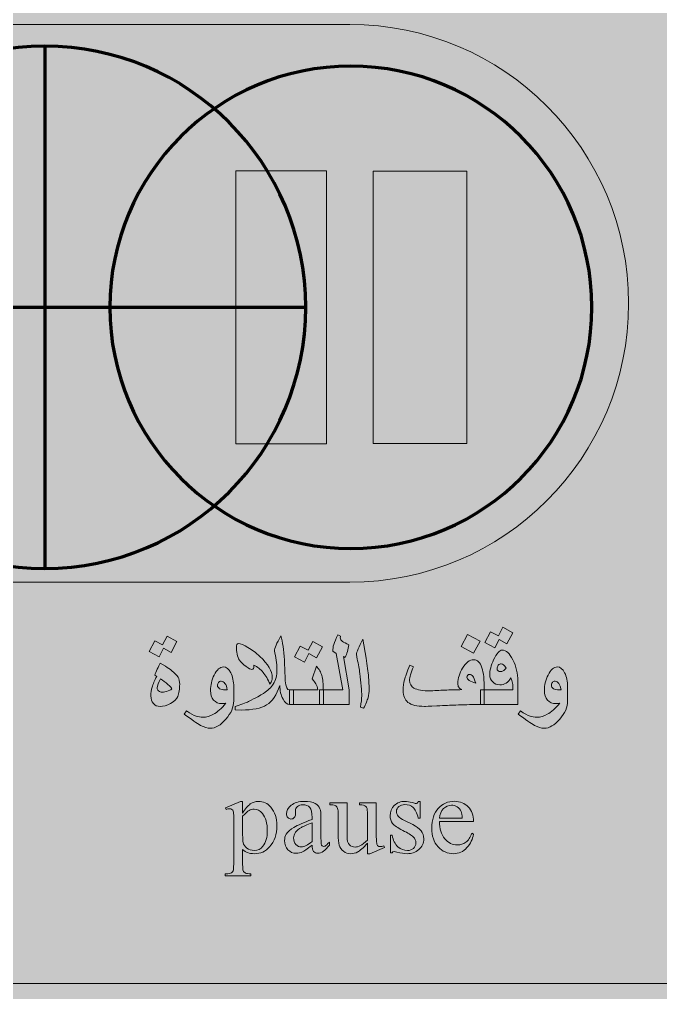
# Model space of a CAD drawing. Header units: inches. Extents: x -1481 to -429, y -1676 to -696.
# Drawn here: x -834.1 to -809.49, y -1062.44 to -1025.12 of the extents above; entities that cross this region are included whole.
import ezdxf

# ---------------------------------------------------------------- set-up
doc = ezdxf.new("R2010")
doc.units = ezdxf.units.IN
doc.header["$MEASUREMENT"] = 0
doc.layers.add('Layer 1', color=7, linetype='Continuous')

# ---------------------------------------------------------------- blocks, each defined once
blk = doc.blocks.new('block 75')
at = {"layer": 'Layer 1', "true_color": 0x009344}
h = blk.add_hatch(color=114, dxfattribs=at)
h.dxf.hatch_style = 2
h.paths.add_polyline_path([(-693.785, -1296.171), (-933.785, -1296.171), (-933.785, -1006.171), (-693.785, -1006.171)])
at = {"layer": 'Layer 1', "true_color": 0x008345}
h = blk.add_hatch(color=116, dxfattribs=at)
h.dxf.hatch_style = 2
h.paths.add_polyline_path([(-693.785, -1062.09), (-933.785, -1062.09), (-933.785, -1006.171), (-693.785, -1006.171)])
at = {"layer": 'Layer 1', "lineweight": 0}
blk.add_lwpolyline([(-693.785, -1062.09), (-933.785, -1062.09), (-933.785, -1006.171), (-693.785, -1006.171), (-693.785, -1062.09)], dxfattribs=at)
blk = doc.blocks.new('block 76')
at = {"layer": 'Layer 1', "color": 109, "lineweight": 120, "true_color": 0x166634}
for points in [[(-833.127, -1026.143), (-833.127, -1046.179)], [(-843.144, -1036.161), (-823.109, -1036.161)]]:
    blk.add_lwpolyline(points, dxfattribs=at)
blk.add_open_spline([(-823.109, -1036.161), (-823.109, -1041.694), (-827.594, -1046.179), (-833.127, -1046.179), (-838.659, -1046.179), (-843.144, -1041.694), (-843.144, -1036.161), (-843.144, -1030.628), (-838.659, -1026.143), (-833.127, -1026.143), (-827.594, -1026.143), (-823.109, -1030.628), (-823.109, -1036.161)], degree=3, knots=[0, 0, 0, 0, 1, 1, 1, 2, 2, 2, 3, 3, 3, 4, 4, 4, 4], dxfattribs=at)
blk = doc.blocks.new('block 220')
at = {"layer": 'Layer 1', "lineweight": 0}
for points in [[(-816.417, -1048.961), (-816.665, -1049.424), (-817.148, -1049.172), (-816.9, -1048.705), (-816.417, -1048.961)], [(-815.162, -1048.643), (-815.389, -1049.065), (-815.683, -1048.899), (-815.848, -1049.226), (-816.233, -1049.015), (-816.018, -1048.614), (-815.712, -1048.767), (-815.538, -1048.432), (-815.162, -1048.643)], [(-828.05, -1048.984), (-828.277, -1049.406), (-828.571, -1049.24), (-828.736, -1049.567), (-829.121, -1049.356), (-828.906, -1048.955), (-828.6, -1049.108), (-828.426, -1048.773), (-828.05, -1048.984)], [(-822.465, -1049.189), (-822.692, -1049.61), (-822.986, -1049.445), (-823.151, -1049.772), (-823.536, -1049.561), (-823.321, -1049.16), (-823.015, -1049.313), (-822.841, -1048.978), (-822.465, -1049.189)]]:
    blk.add_lwpolyline(points, dxfattribs=at)
for points, knots in [([(-823.581, -1051.398), (-823.581, -1051.398), (-823.732, -1051.398), (-823.732, -1051.398), (-823.819, -1051.398), (-823.901, -1051.327), (-823.978, -1051.185), (-824.061, -1051.034), (-824.102, -1050.86), (-824.102, -1050.665), (-824.223, -1051.027), (-824.393, -1051.276), (-824.61, -1051.411), (-824.821, -1051.542), (-825.144, -1051.607), (-825.578, -1051.607), (-825.578, -1051.607), (-825.818, -1051.603), (-825.818, -1051.603), (-825.818, -1051.603), (-825.818, -1051.471), (-825.818, -1051.471), (-825.718, -1051.436), (-825.62, -1051.402), (-825.523, -1051.368), (-825.426, -1051.335), (-825.353, -1051.305), (-825.305, -1051.281), (-825.024, -1051.139), (-824.834, -1051.035), (-824.734, -1050.97), (-824.558, -1050.856), (-824.431, -1050.736), (-824.352, -1050.611), (-824.26, -1050.463), (-824.214, -1050.283), (-824.214, -1050.069), (-824.214, -1049.941), (-824.224, -1049.816), (-824.244, -1049.695), (-824.264, -1049.574), (-824.284, -1049.453), (-824.305, -1049.333), (-824.305, -1049.24), (-824.225, -1049.049), (-824.065, -1048.763), (-823.993, -1048.999), (-823.948, -1049.306), (-823.928, -1049.687), (-823.917, -1049.956), (-823.906, -1050.224), (-823.893, -1050.493), (-823.871, -1050.722), (-823.817, -1050.836), (-823.732, -1050.836), (-823.732, -1050.836), (-823.581, -1050.836), (-823.581, -1050.836), (-823.581, -1050.836), (-823.581, -1051.398), (-823.581, -1051.398)], [0, 0, 0, 0, 1, 1, 1, 2, 2, 2, 3, 3, 3, 4, 4, 4, 5, 5, 5, 6, 6, 6, 7, 7, 7, 8, 8, 8, 9, 9, 9, 10, 10, 10, 11, 11, 11, 12, 12, 12, 13, 13, 13, 14, 14, 14, 15, 15, 15, 16, 16, 16, 17, 17, 17, 18, 18, 18, 19, 19, 19, 20, 20, 20, 20]), ([(-821.44, -1051.398), (-821.44, -1051.398), (-822.576, -1051.398), (-822.576, -1051.398), (-822.576, -1051.398), (-822.576, -1050.836), (-822.576, -1050.836), (-822.576, -1050.836), (-821.688, -1050.836), (-821.688, -1050.836), (-821.688, -1050.836), (-821.938, -1049.433), (-821.938, -1049.433), (-821.938, -1049.433), (-822.07, -1049.346), (-822.07, -1049.346), (-822.07, -1049.264), (-822.058, -1049.182), (-822.033, -1049.1), (-822.001, -1048.995), (-821.947, -1048.87), (-821.872, -1048.726), (-821.872, -1048.726), (-821.777, -1048.775), (-821.777, -1048.775), (-821.777, -1048.784), (-821.779, -1048.806), (-821.785, -1048.841), (-821.785, -1048.887), (-821.756, -1048.931), (-821.698, -1048.974), (-821.647, -1049.012), (-821.566, -1049.055), (-821.454, -1049.102), (-821.466, -1049.19), (-821.485, -1049.276), (-821.509, -1049.36), (-821.533, -1049.444), (-821.56, -1049.519), (-821.591, -1049.586), (-821.591, -1049.586), (-821.665, -1049.557), (-821.665, -1049.557), (-821.665, -1049.557), (-821.44, -1050.836), (-821.44, -1050.836), (-821.44, -1050.836), (-821.44, -1051.398), (-821.44, -1051.398)], [0, 0, 0, 0, 1, 1, 1, 2, 2, 2, 3, 3, 3, 4, 4, 4, 5, 5, 5, 6, 6, 6, 7, 7, 7, 8, 8, 8, 9, 9, 9, 10, 10, 10, 11, 11, 11, 12, 12, 12, 13, 13, 13, 14, 14, 14, 15, 15, 15, 16, 16, 16, 16]), ([(-824.391, -1050.363), (-824.391, -1050.404), (-824.398, -1050.442), (-824.41, -1050.477), (-824.422, -1050.513), (-824.445, -1050.558), (-824.478, -1050.615), (-824.559, -1050.432), (-824.649, -1050.281), (-824.747, -1050.164), (-824.845, -1050.047), (-824.96, -1049.953), (-825.094, -1049.883), (-825.094, -1049.942), (-825.101, -1049.986), (-825.115, -1050.012), (-825.129, -1050.039), (-825.148, -1050.053), (-825.173, -1050.053), (-825.214, -1050.053), (-825.29, -1050.013), (-825.4, -1049.935), (-825.519, -1049.851), (-825.604, -1049.77), (-825.656, -1049.693), (-825.694, -1049.639), (-825.722, -1049.561), (-825.74, -1049.459), (-825.759, -1049.357), (-825.768, -1049.274), (-825.768, -1049.209), (-825.768, -1049.11), (-825.742, -1049.061), (-825.689, -1049.061), (-825.608, -1049.061), (-825.487, -1049.108), (-825.326, -1049.204), (-825.164, -1049.3), (-825.013, -1049.415), (-824.871, -1049.548), (-824.551, -1049.843), (-824.391, -1050.115), (-824.391, -1050.363)], [0, 0, 0, 0, 1, 1, 1, 2, 2, 2, 3, 3, 3, 4, 4, 4, 5, 5, 5, 6, 6, 6, 7, 7, 7, 8, 8, 8, 9, 9, 9, 10, 10, 10, 11, 11, 11, 12, 12, 12, 13, 13, 13, 14, 14, 14, 14]), ([(-820.675, -1050.797), (-820.675, -1050.919), (-820.689, -1051.031), (-820.718, -1051.133), (-820.747, -1051.234), (-820.803, -1051.37), (-820.886, -1051.541), (-820.886, -1051.541), (-821.01, -1051.491), (-821.01, -1051.491), (-820.977, -1051.315), (-820.96, -1051.172), (-820.96, -1051.061), (-820.96, -1050.977), (-820.967, -1050.854), (-820.981, -1050.691), (-820.995, -1050.529), (-821.012, -1050.368), (-821.032, -1050.209), (-821.053, -1050.05), (-821.087, -1049.86), (-821.134, -1049.639), (-821.15, -1049.562), (-821.158, -1049.509), (-821.158, -1049.48), (-821.158, -1049.437), (-821.137, -1049.365), (-821.094, -1049.262), (-821.052, -1049.159), (-820.992, -1049.035), (-820.915, -1048.889), (-820.915, -1048.889), (-820.791, -1049.621), (-820.791, -1049.621), (-820.745, -1049.899), (-820.713, -1050.14), (-820.695, -1050.344), (-820.682, -1050.501), (-820.675, -1050.652), (-820.675, -1050.797)], [0, 0, 0, 0, 1, 1, 1, 2, 2, 2, 3, 3, 3, 4, 4, 4, 5, 5, 5, 6, 6, 6, 7, 7, 7, 8, 8, 8, 9, 9, 9, 10, 10, 10, 11, 11, 11, 12, 12, 12, 13, 13, 13, 13]), ([(-814.966, -1051.398), (-814.966, -1051.398), (-816.4, -1051.398), (-816.4, -1051.398), (-816.4, -1051.398), (-816.4, -1050.836), (-816.4, -1050.836), (-816.4, -1050.836), (-815.16, -1050.836), (-815.16, -1050.836), (-815.16, -1050.716), (-815.163, -1050.631), (-815.17, -1050.58), (-815.181, -1050.501), (-815.204, -1050.433), (-815.238, -1050.375), (-815.283, -1050.461), (-815.342, -1050.526), (-815.416, -1050.572), (-815.491, -1050.617), (-815.57, -1050.64), (-815.654, -1050.64), (-815.764, -1050.64), (-815.857, -1050.603), (-815.933, -1050.53), (-816.009, -1050.457), (-816.047, -1050.366), (-816.047, -1050.255), (-816.047, -1050.093), (-815.997, -1049.9), (-815.898, -1049.676), (-815.775, -1049.431), (-815.665, -1049.309), (-815.567, -1049.309), (-815.422, -1049.309), (-815.286, -1049.435), (-815.158, -1049.687), (-815.03, -1049.939), (-814.966, -1050.206), (-814.966, -1050.487), (-814.966, -1050.487), (-814.966, -1051.398), (-814.966, -1051.398)], [0, 0, 0, 0, 1, 1, 1, 2, 2, 2, 3, 3, 3, 4, 4, 4, 5, 5, 5, 6, 6, 6, 7, 7, 7, 8, 8, 8, 9, 9, 9, 10, 10, 10, 11, 11, 11, 12, 12, 12, 13, 13, 13, 14, 14, 14, 14]), ([(-827.947, -1050.623), (-827.947, -1050.706), (-827.953, -1050.79), (-827.966, -1050.874), (-827.979, -1050.959), (-827.996, -1051.028), (-828.017, -1051.082), (-828.056, -1051.187), (-828.151, -1051.279), (-828.302, -1051.359), (-828.443, -1051.433), (-828.575, -1051.471), (-828.699, -1051.471), (-828.807, -1051.471), (-828.892, -1051.433), (-828.955, -1051.359), (-829.019, -1051.285), (-829.051, -1051.185), (-829.051, -1051.061), (-829.051, -1050.948), (-829.034, -1050.837), (-829.002, -1050.729), (-828.97, -1050.62), (-828.911, -1050.483), (-828.827, -1050.317), (-828.827, -1050.317), (-828.902, -1050.268), (-828.902, -1050.268), (-828.878, -1050.204), (-828.847, -1050.127), (-828.807, -1050.037), (-828.767, -1049.947), (-828.731, -1049.871), (-828.699, -1049.809), (-828.699, -1049.809), (-828.497, -1049.929), (-828.497, -1049.929), (-828.408, -1049.982), (-828.324, -1050.04), (-828.244, -1050.102), (-828.131, -1050.188), (-828.054, -1050.268), (-828.011, -1050.343), (-827.968, -1050.418), (-827.947, -1050.512), (-827.947, -1050.623)], [0, 0, 0, 0, 1, 1, 1, 2, 2, 2, 3, 3, 3, 4, 4, 4, 5, 5, 5, 6, 6, 6, 7, 7, 7, 8, 8, 8, 9, 9, 9, 10, 10, 10, 11, 11, 11, 12, 12, 12, 13, 13, 13, 14, 14, 14, 15, 15, 15, 15]), ([(-816.255, -1051.398), (-816.255, -1051.398), (-816.532, -1051.398), (-816.532, -1051.398), (-816.774, -1051.398), (-817.047, -1051.404), (-817.353, -1051.415), (-817.538, -1051.422), (-817.777, -1051.432), (-818.072, -1051.446), (-818.367, -1051.46), (-818.526, -1051.467), (-818.548, -1051.467), (-818.841, -1051.467), (-819.054, -1051.415), (-819.184, -1051.312), (-819.306, -1051.215), (-819.366, -1051.066), (-819.366, -1050.863), (-819.366, -1050.706), (-819.351, -1050.569), (-819.321, -1050.452), (-819.291, -1050.335), (-819.22, -1050.145), (-819.11, -1049.883), (-819.11, -1049.883), (-818.974, -1049.945), (-818.974, -1049.945), (-819.073, -1050.181), (-819.122, -1050.353), (-819.122, -1050.462), (-819.122, -1050.604), (-819.067, -1050.706), (-818.955, -1050.768), (-818.831, -1050.837), (-818.617, -1050.871), (-818.312, -1050.871), (-818.101, -1050.859), (-817.896, -1050.848), (-817.696, -1050.839), (-817.496, -1050.83), (-817.305, -1050.826), (-817.122, -1050.826), (-817.178, -1050.798), (-817.217, -1050.768), (-817.238, -1050.734), (-817.26, -1050.7), (-817.27, -1050.651), (-817.27, -1050.586), (-817.27, -1050.389), (-817.21, -1050.193), (-817.091, -1049.997), (-816.961, -1049.786), (-816.818, -1049.681), (-816.663, -1049.681), (-816.517, -1049.681), (-816.41, -1049.783), (-816.344, -1049.987), (-816.285, -1050.171), (-816.255, -1050.454), (-816.255, -1050.836), (-816.255, -1050.836), (-816.255, -1051.398), (-816.255, -1051.398)], [0, 0, 0, 0, 1, 1, 1, 2, 2, 2, 3, 3, 3, 4, 4, 4, 5, 5, 5, 6, 6, 6, 7, 7, 7, 8, 8, 8, 9, 9, 9, 10, 10, 10, 11, 11, 11, 12, 12, 12, 13, 13, 13, 14, 14, 14, 15, 15, 15, 16, 16, 16, 17, 17, 17, 18, 18, 18, 19, 19, 19, 20, 20, 20, 21, 21, 21, 21]), ([(-815.414, -1050.007), (-815.451, -1049.942), (-815.484, -1049.897), (-815.512, -1049.872), (-815.541, -1049.846), (-815.571, -1049.834), (-815.604, -1049.834), (-815.646, -1049.834), (-815.683, -1049.852), (-815.716, -1049.889), (-815.749, -1049.927), (-815.766, -1049.97), (-815.766, -1050.02), (-815.766, -1050.051), (-815.753, -1050.078), (-815.727, -1050.099), (-815.702, -1050.121), (-815.669, -1050.131), (-815.629, -1050.131), (-815.597, -1050.131), (-815.565, -1050.122), (-815.533, -1050.103), (-815.501, -1050.085), (-815.461, -1050.053), (-815.414, -1050.007)], [0, 0, 0, 0, 1, 1, 1, 2, 2, 2, 3, 3, 3, 4, 4, 4, 5, 5, 5, 6, 6, 6, 7, 7, 7, 8, 8, 8, 8]), ([(-825.871, -1051.256), (-825.871, -1051.493), (-825.972, -1051.727), (-826.173, -1051.959), (-826.374, -1052.19), (-826.573, -1052.306), (-826.768, -1052.306), (-826.883, -1052.306), (-827.008, -1052.269), (-827.144, -1052.196), (-827.279, -1052.123), (-827.488, -1051.979), (-827.769, -1051.764), (-827.769, -1051.764), (-827.682, -1051.644), (-827.682, -1051.644), (-827.533, -1051.744), (-827.411, -1051.81), (-827.316, -1051.843), (-827.238, -1051.87), (-827.149, -1051.884), (-827.05, -1051.884), (-826.916, -1051.884), (-826.784, -1051.847), (-826.653, -1051.772), (-826.498, -1051.684), (-826.339, -1051.542), (-826.173, -1051.347), (-826.231, -1051.355), (-826.279, -1051.359), (-826.318, -1051.359), (-826.454, -1051.359), (-826.563, -1051.315), (-826.643, -1051.226), (-826.724, -1051.137), (-826.764, -1051.016), (-826.764, -1050.863), (-826.764, -1050.656), (-826.717, -1050.457), (-826.622, -1050.266), (-826.518, -1050.058), (-826.401, -1049.953), (-826.268, -1049.953), (-826.158, -1049.953), (-826.064, -1050.029), (-825.987, -1050.179), (-825.91, -1050.329), (-825.871, -1050.51), (-825.871, -1050.722), (-825.871, -1050.722), (-825.871, -1051.256), (-825.871, -1051.256)], [0, 0, 0, 0, 1, 1, 1, 2, 2, 2, 3, 3, 3, 4, 4, 4, 5, 5, 5, 6, 6, 6, 7, 7, 7, 8, 8, 8, 9, 9, 9, 10, 10, 10, 11, 11, 11, 12, 12, 12, 13, 13, 13, 14, 14, 14, 15, 15, 15, 16, 16, 16, 17, 17, 17, 17]), ([(-822.432, -1051.398), (-822.432, -1051.398), (-823.726, -1051.398), (-823.726, -1051.398), (-823.726, -1051.398), (-823.726, -1050.836), (-823.726, -1050.836), (-823.726, -1050.836), (-822.639, -1050.836), (-822.639, -1050.836), (-822.654, -1050.742), (-822.681, -1050.663), (-822.721, -1050.598), (-822.742, -1050.563), (-822.79, -1050.501), (-822.866, -1050.412), (-822.866, -1050.412), (-822.701, -1049.92), (-822.701, -1049.92), (-822.597, -1050.038), (-822.527, -1050.16), (-822.489, -1050.288), (-822.451, -1050.417), (-822.432, -1050.607), (-822.432, -1050.859), (-822.432, -1050.859), (-822.432, -1051.398), (-822.432, -1051.398)], [0, 0, 0, 0, 1, 1, 1, 2, 2, 2, 3, 3, 3, 4, 4, 4, 5, 5, 5, 6, 6, 6, 7, 7, 7, 8, 8, 8, 9, 9, 9, 9]), ([(-816.578, -1050.574), (-816.626, -1050.439), (-816.666, -1050.35), (-816.698, -1050.307), (-816.729, -1050.264), (-816.771, -1050.243), (-816.822, -1050.243), (-816.848, -1050.243), (-816.871, -1050.253), (-816.891, -1050.273), (-816.911, -1050.293), (-816.921, -1050.319), (-816.921, -1050.35), (-816.921, -1050.393), (-816.891, -1050.433), (-816.832, -1050.47), (-816.773, -1050.507), (-816.688, -1050.542), (-816.578, -1050.574)], [0, 0, 0, 0, 1, 1, 1, 2, 2, 2, 3, 3, 3, 4, 4, 4, 5, 5, 5, 6, 6, 6, 6]), ([(-813.056, -1051.256), (-813.056, -1051.493), (-813.156, -1051.727), (-813.357, -1051.959), (-813.559, -1052.19), (-813.757, -1052.306), (-813.953, -1052.306), (-814.067, -1052.306), (-814.192, -1052.269), (-814.328, -1052.196), (-814.464, -1052.123), (-814.672, -1051.979), (-814.953, -1051.764), (-814.953, -1051.764), (-814.866, -1051.644), (-814.866, -1051.644), (-814.718, -1051.744), (-814.596, -1051.81), (-814.5, -1051.843), (-814.422, -1051.87), (-814.333, -1051.884), (-814.234, -1051.884), (-814.1, -1051.884), (-813.968, -1051.847), (-813.837, -1051.772), (-813.683, -1051.684), (-813.523, -1051.542), (-813.357, -1051.347), (-813.415, -1051.355), (-813.464, -1051.359), (-813.502, -1051.359), (-813.639, -1051.359), (-813.747, -1051.315), (-813.828, -1051.226), (-813.908, -1051.137), (-813.949, -1051.016), (-813.949, -1050.863), (-813.949, -1050.656), (-813.901, -1050.457), (-813.806, -1050.266), (-813.703, -1050.058), (-813.585, -1049.953), (-813.453, -1049.953), (-813.342, -1049.953), (-813.249, -1050.029), (-813.171, -1050.179), (-813.094, -1050.329), (-813.056, -1050.51), (-813.056, -1050.722), (-813.056, -1050.722), (-813.056, -1051.256), (-813.056, -1051.256)], [0, 0, 0, 0, 1, 1, 1, 2, 2, 2, 3, 3, 3, 4, 4, 4, 5, 5, 5, 6, 6, 6, 7, 7, 7, 8, 8, 8, 9, 9, 9, 10, 10, 10, 11, 11, 11, 12, 12, 12, 13, 13, 13, 14, 14, 14, 15, 15, 15, 16, 16, 16, 17, 17, 17, 17]), ([(-828.253, -1050.789), (-828.253, -1050.762), (-828.301, -1050.708), (-828.396, -1050.625), (-828.492, -1050.543), (-828.586, -1050.472), (-828.678, -1050.412), (-828.767, -1050.552), (-828.811, -1050.667), (-828.811, -1050.76), (-828.811, -1050.804), (-828.792, -1050.842), (-828.756, -1050.873), (-828.719, -1050.905), (-828.676, -1050.921), (-828.625, -1050.921), (-828.556, -1050.921), (-828.477, -1050.905), (-828.387, -1050.872), (-828.297, -1050.84), (-828.253, -1050.812), (-828.253, -1050.789)], [0, 0, 0, 0, 1, 1, 1, 2, 2, 2, 3, 3, 3, 4, 4, 4, 5, 5, 5, 6, 6, 6, 7, 7, 7, 7]), ([(-826.119, -1050.836), (-826.158, -1050.614), (-826.237, -1050.503), (-826.355, -1050.503), (-826.398, -1050.503), (-826.432, -1050.52), (-826.457, -1050.554), (-826.483, -1050.588), (-826.496, -1050.625), (-826.496, -1050.665), (-826.496, -1050.714), (-826.468, -1050.755), (-826.414, -1050.788), (-826.36, -1050.82), (-826.288, -1050.836), (-826.198, -1050.836), (-826.198, -1050.836), (-826.119, -1050.836), (-826.119, -1050.836)], [0, 0, 0, 0, 1, 1, 1, 2, 2, 2, 3, 3, 3, 4, 4, 4, 5, 5, 5, 6, 6, 6, 6]), ([(-813.304, -1050.836), (-813.342, -1050.614), (-813.421, -1050.503), (-813.539, -1050.503), (-813.582, -1050.503), (-813.616, -1050.52), (-813.642, -1050.554), (-813.667, -1050.588), (-813.68, -1050.625), (-813.68, -1050.665), (-813.68, -1050.714), (-813.653, -1050.755), (-813.598, -1050.788), (-813.544, -1050.82), (-813.472, -1050.836), (-813.382, -1050.836), (-813.382, -1050.836), (-813.304, -1050.836), (-813.304, -1050.836)], [0, 0, 0, 0, 1, 1, 1, 2, 2, 2, 3, 3, 3, 4, 4, 4, 5, 5, 5, 6, 6, 6, 6])]:
    blk.add_open_spline(points, degree=3, knots=knots, dxfattribs=at)
blk = doc.blocks.new('block 224')
at = {"layer": 'Layer 1', "lineweight": 0}
for points, knots in [([(-817.977, -1055.88), (-817.978, -1056.161), (-817.91, -1056.382), (-817.772, -1056.542), (-817.635, -1056.701), (-817.473, -1056.781), (-817.287, -1056.781), (-817.163, -1056.781), (-817.055, -1056.747), (-816.963, -1056.679), (-816.872, -1056.611), (-816.795, -1056.494), (-816.733, -1056.329), (-816.733, -1056.329), (-816.669, -1056.37), (-816.669, -1056.37), (-816.698, -1056.559), (-816.782, -1056.731), (-816.921, -1056.886), (-817.06, -1057.041), (-817.234, -1057.118), (-817.444, -1057.118), (-817.671, -1057.118), (-817.866, -1057.03), (-818.028, -1056.853), (-818.19, -1056.676), (-818.271, -1056.437), (-818.271, -1056.138), (-818.271, -1055.815), (-818.188, -1055.562), (-818.022, -1055.381), (-817.856, -1055.2), (-817.647, -1055.109), (-817.396, -1055.109), (-817.184, -1055.109), (-817.01, -1055.179), (-816.873, -1055.319), (-816.737, -1055.459), (-816.669, -1055.646), (-816.669, -1055.88), (-816.669, -1055.88), (-817.977, -1055.88), (-817.977, -1055.88)], [0, 0, 0, 0, 1, 1, 1, 2, 2, 2, 3, 3, 3, 4, 4, 4, 5, 5, 5, 6, 6, 6, 7, 7, 7, 8, 8, 8, 9, 9, 9, 10, 10, 10, 11, 11, 11, 12, 12, 12, 13, 13, 13, 14, 14, 14, 14]), ([(-826.192, -1055.355), (-826.192, -1055.355), (-825.609, -1055.119), (-825.609, -1055.119), (-825.609, -1055.119), (-825.53, -1055.119), (-825.53, -1055.119), (-825.53, -1055.119), (-825.53, -1055.562), (-825.53, -1055.562), (-825.432, -1055.395), (-825.334, -1055.278), (-825.236, -1055.211), (-825.137, -1055.145), (-825.033, -1055.111), (-824.924, -1055.111), (-824.734, -1055.111), (-824.576, -1055.186), (-824.449, -1055.334), (-824.293, -1055.516), (-824.215, -1055.753), (-824.215, -1056.045), (-824.215, -1056.372), (-824.309, -1056.642), (-824.497, -1056.856), (-824.651, -1057.031), (-824.845, -1057.118), (-825.08, -1057.118), (-825.182, -1057.118), (-825.27, -1057.104), (-825.344, -1057.075), (-825.399, -1057.054), (-825.461, -1057.013), (-825.53, -1056.951), (-825.53, -1056.951), (-825.53, -1057.528), (-825.53, -1057.528), (-825.53, -1057.657), (-825.522, -1057.739), (-825.506, -1057.775), (-825.491, -1057.81), (-825.463, -1057.838), (-825.424, -1057.858), (-825.384, -1057.879), (-825.313, -1057.889), (-825.21, -1057.889), (-825.21, -1057.889), (-825.21, -1057.966), (-825.21, -1057.966), (-825.21, -1057.966), (-826.202, -1057.966), (-826.202, -1057.966), (-826.202, -1057.966), (-826.202, -1057.889), (-826.202, -1057.889), (-826.202, -1057.889), (-826.15, -1057.889), (-826.15, -1057.889), (-826.074, -1057.891), (-826.01, -1057.876), (-825.956, -1057.846), (-825.93, -1057.831), (-825.909, -1057.806), (-825.895, -1057.772), (-825.881, -1057.739), (-825.873, -1057.653), (-825.873, -1057.515), (-825.873, -1057.515), (-825.873, -1055.725), (-825.873, -1055.725), (-825.873, -1055.602), (-825.879, -1055.525), (-825.89, -1055.491), (-825.901, -1055.458), (-825.918, -1055.434), (-825.943, -1055.417), (-825.967, -1055.401), (-825.999, -1055.392), (-826.041, -1055.392), (-826.074, -1055.392), (-826.116, -1055.402), (-826.167, -1055.421), (-826.167, -1055.421), (-826.192, -1055.355), (-826.192, -1055.355)], [0, 0, 0, 0, 1, 1, 1, 2, 2, 2, 3, 3, 3, 4, 4, 4, 5, 5, 5, 6, 6, 6, 7, 7, 7, 8, 8, 8, 9, 9, 9, 10, 10, 10, 11, 11, 11, 12, 12, 12, 13, 13, 13, 14, 14, 14, 15, 15, 15, 16, 16, 16, 17, 17, 17, 18, 18, 18, 19, 19, 19, 20, 20, 20, 21, 21, 21, 22, 22, 22, 23, 23, 23, 24, 24, 24, 25, 25, 25, 26, 26, 26, 27, 27, 27, 28, 28, 28, 28]), ([(-825.53, -1055.684), (-825.53, -1055.684), (-825.53, -1056.391), (-825.53, -1056.391), (-825.53, -1056.544), (-825.524, -1056.644), (-825.512, -1056.692), (-825.492, -1056.772), (-825.445, -1056.843), (-825.37, -1056.903), (-825.295, -1056.964), (-825.2, -1056.994), (-825.086, -1056.994), (-824.948, -1056.994), (-824.836, -1056.94), (-824.751, -1056.833), (-824.639, -1056.692), (-824.583, -1056.495), (-824.583, -1056.24), (-824.583, -1055.95), (-824.647, -1055.728), (-824.774, -1055.572), (-824.862, -1055.465), (-824.967, -1055.411), (-825.088, -1055.411), (-825.154, -1055.411), (-825.219, -1055.427), (-825.284, -1055.46), (-825.334, -1055.485), (-825.416, -1055.56), (-825.53, -1055.684)], [0, 0, 0, 0, 1, 1, 1, 2, 2, 2, 3, 3, 3, 4, 4, 4, 5, 5, 5, 6, 6, 6, 7, 7, 7, 8, 8, 8, 9, 9, 9, 10, 10, 10, 10]), ([(-822.866, -1056.788), (-823.06, -1056.938), (-823.182, -1057.025), (-823.232, -1057.048), (-823.306, -1057.082), (-823.385, -1057.1), (-823.469, -1057.1), (-823.6, -1057.1), (-823.708, -1057.055), (-823.793, -1056.965), (-823.878, -1056.876), (-823.92, -1056.758), (-823.92, -1056.612), (-823.92, -1056.519), (-823.899, -1056.44), (-823.858, -1056.372), (-823.801, -1056.278), (-823.703, -1056.19), (-823.563, -1056.107), (-823.423, -1056.025), (-823.191, -1055.924), (-822.866, -1055.806), (-822.866, -1055.806), (-822.866, -1055.731), (-822.866, -1055.731), (-822.866, -1055.542), (-822.896, -1055.413), (-822.956, -1055.343), (-823.016, -1055.272), (-823.103, -1055.237), (-823.217, -1055.237), (-823.304, -1055.237), (-823.373, -1055.261), (-823.424, -1055.308), (-823.476, -1055.354), (-823.502, -1055.408), (-823.502, -1055.469), (-823.502, -1055.469), (-823.498, -1055.589), (-823.498, -1055.589), (-823.498, -1055.652), (-823.514, -1055.701), (-823.547, -1055.735), (-823.579, -1055.77), (-823.622, -1055.787), (-823.674, -1055.787), (-823.725, -1055.787), (-823.767, -1055.769), (-823.799, -1055.733), (-823.831, -1055.697), (-823.848, -1055.649), (-823.848, -1055.587), (-823.848, -1055.468), (-823.787, -1055.359), (-823.666, -1055.26), (-823.544, -1055.161), (-823.374, -1055.111), (-823.155, -1055.111), (-822.987, -1055.111), (-822.849, -1055.139), (-822.742, -1055.196), (-822.66, -1055.239), (-822.6, -1055.305), (-822.562, -1055.396), (-822.537, -1055.456), (-822.525, -1055.577), (-822.525, -1055.76), (-822.525, -1055.76), (-822.525, -1056.403), (-822.525, -1056.403), (-822.525, -1056.584), (-822.521, -1056.694), (-822.514, -1056.735), (-822.507, -1056.775), (-822.496, -1056.803), (-822.48, -1056.816), (-822.464, -1056.83), (-822.446, -1056.837), (-822.425, -1056.837), (-822.403, -1056.837), (-822.384, -1056.832), (-822.368, -1056.823), (-822.339, -1056.805), (-822.283, -1056.754), (-822.2, -1056.672), (-822.2, -1056.672), (-822.2, -1056.788), (-822.2, -1056.788), (-822.354, -1056.994), (-822.502, -1057.098), (-822.642, -1057.098), (-822.71, -1057.098), (-822.764, -1057.074), (-822.804, -1057.027), (-822.844, -1056.98), (-822.864, -1056.901), (-822.866, -1056.788)], [0, 0, 0, 0, 1, 1, 1, 2, 2, 2, 3, 3, 3, 4, 4, 4, 5, 5, 5, 6, 6, 6, 7, 7, 7, 8, 8, 8, 9, 9, 9, 10, 10, 10, 11, 11, 11, 12, 12, 12, 13, 13, 13, 14, 14, 14, 15, 15, 15, 16, 16, 16, 17, 17, 17, 18, 18, 18, 19, 19, 19, 20, 20, 20, 21, 21, 21, 22, 22, 22, 23, 23, 23, 24, 24, 24, 25, 25, 25, 26, 26, 26, 27, 27, 27, 28, 28, 28, 29, 29, 29, 30, 30, 30, 31, 31, 31, 32, 32, 32, 32]), ([(-820.4, -1055.167), (-820.4, -1055.167), (-820.4, -1056.314), (-820.4, -1056.314), (-820.4, -1056.533), (-820.395, -1056.667), (-820.384, -1056.716), (-820.374, -1056.765), (-820.357, -1056.799), (-820.335, -1056.819), (-820.312, -1056.838), (-820.285, -1056.847), (-820.255, -1056.847), (-820.212, -1056.847), (-820.164, -1056.836), (-820.11, -1056.812), (-820.11, -1056.812), (-820.081, -1056.885), (-820.081, -1056.885), (-820.081, -1056.885), (-820.648, -1057.118), (-820.648, -1057.118), (-820.648, -1057.118), (-820.741, -1057.118), (-820.741, -1057.118), (-820.741, -1057.118), (-820.741, -1056.717), (-820.741, -1056.717), (-820.903, -1056.894), (-821.027, -1057.005), (-821.113, -1057.05), (-821.198, -1057.096), (-821.289, -1057.118), (-821.384, -1057.118), (-821.49, -1057.118), (-821.582, -1057.088), (-821.66, -1057.026), (-821.737, -1056.965), (-821.792, -1056.886), (-821.822, -1056.79), (-821.852, -1056.693), (-821.867, -1056.557), (-821.867, -1056.38), (-821.867, -1056.38), (-821.867, -1055.535), (-821.867, -1055.535), (-821.867, -1055.445), (-821.877, -1055.383), (-821.896, -1055.349), (-821.916, -1055.314), (-821.944, -1055.288), (-821.982, -1055.269), (-822.02, -1055.251), (-822.088, -1055.242), (-822.188, -1055.243), (-822.188, -1055.243), (-822.188, -1055.167), (-822.188, -1055.167), (-822.188, -1055.167), (-821.524, -1055.167), (-821.524, -1055.167), (-821.524, -1055.167), (-821.524, -1056.434), (-821.524, -1056.434), (-821.524, -1056.61), (-821.494, -1056.726), (-821.432, -1056.781), (-821.371, -1056.836), (-821.297, -1056.864), (-821.21, -1056.864), (-821.151, -1056.864), (-821.084, -1056.845), (-821.008, -1056.808), (-820.933, -1056.771), (-820.844, -1056.7), (-820.741, -1056.595), (-820.741, -1056.595), (-820.741, -1055.522), (-820.741, -1055.522), (-820.741, -1055.415), (-820.76, -1055.342), (-820.8, -1055.304), (-820.839, -1055.267), (-820.921, -1055.246), (-821.045, -1055.243), (-821.045, -1055.243), (-821.045, -1055.167), (-821.045, -1055.167), (-821.045, -1055.167), (-820.4, -1055.167), (-820.4, -1055.167)], [0, 0, 0, 0, 1, 1, 1, 2, 2, 2, 3, 3, 3, 4, 4, 4, 5, 5, 5, 6, 6, 6, 7, 7, 7, 8, 8, 8, 9, 9, 9, 10, 10, 10, 11, 11, 11, 12, 12, 12, 13, 13, 13, 14, 14, 14, 15, 15, 15, 16, 16, 16, 17, 17, 17, 18, 18, 18, 19, 19, 19, 20, 20, 20, 21, 21, 21, 22, 22, 22, 23, 23, 23, 24, 24, 24, 25, 25, 25, 26, 26, 26, 27, 27, 27, 28, 28, 28, 29, 29, 29, 30, 30, 30, 30]), ([(-818.719, -1055.111), (-818.719, -1055.111), (-818.719, -1055.756), (-818.719, -1055.756), (-818.719, -1055.756), (-818.787, -1055.756), (-818.787, -1055.756), (-818.84, -1055.553), (-818.907, -1055.416), (-818.989, -1055.343), (-819.071, -1055.27), (-819.175, -1055.233), (-819.302, -1055.233), (-819.399, -1055.233), (-819.476, -1055.259), (-819.536, -1055.31), (-819.595, -1055.361), (-819.625, -1055.417), (-819.625, -1055.479), (-819.625, -1055.556), (-819.603, -1055.622), (-819.558, -1055.678), (-819.516, -1055.734), (-819.429, -1055.794), (-819.298, -1055.857), (-819.298, -1055.857), (-818.996, -1056.004), (-818.996, -1056.004), (-818.716, -1056.141), (-818.577, -1056.32), (-818.577, -1056.544), (-818.577, -1056.716), (-818.642, -1056.855), (-818.772, -1056.96), (-818.902, -1057.066), (-819.048, -1057.118), (-819.209, -1057.118), (-819.325, -1057.118), (-819.457, -1057.098), (-819.606, -1057.056), (-819.651, -1057.042), (-819.689, -1057.036), (-819.718, -1057.036), (-819.749, -1057.036), (-819.774, -1057.053), (-819.792, -1057.089), (-819.792, -1057.089), (-819.86, -1057.089), (-819.86, -1057.089), (-819.86, -1057.089), (-819.86, -1056.413), (-819.86, -1056.413), (-819.86, -1056.413), (-819.792, -1056.413), (-819.792, -1056.413), (-819.753, -1056.606), (-819.68, -1056.752), (-819.571, -1056.85), (-819.462, -1056.947), (-819.34, -1056.996), (-819.205, -1056.996), (-819.11, -1056.996), (-819.032, -1056.968), (-818.972, -1056.913), (-818.912, -1056.857), (-818.882, -1056.79), (-818.882, -1056.711), (-818.882, -1056.616), (-818.916, -1056.536), (-818.983, -1056.471), (-819.05, -1056.406), (-819.183, -1056.324), (-819.383, -1056.225), (-819.583, -1056.126), (-819.713, -1056.036), (-819.775, -1055.957), (-819.837, -1055.878), (-819.868, -1055.779), (-819.868, -1055.659), (-819.868, -1055.503), (-819.815, -1055.373), (-819.708, -1055.268), (-819.601, -1055.164), (-819.463, -1055.111), (-819.294, -1055.111), (-819.219, -1055.111), (-819.129, -1055.127), (-819.023, -1055.159), (-818.953, -1055.179), (-818.906, -1055.19), (-818.882, -1055.19), (-818.86, -1055.19), (-818.843, -1055.185), (-818.831, -1055.175), (-818.818, -1055.166), (-818.804, -1055.144), (-818.787, -1055.111), (-818.787, -1055.111), (-818.719, -1055.111), (-818.719, -1055.111)], [0, 0, 0, 0, 1, 1, 1, 2, 2, 2, 3, 3, 3, 4, 4, 4, 5, 5, 5, 6, 6, 6, 7, 7, 7, 8, 8, 8, 9, 9, 9, 10, 10, 10, 11, 11, 11, 12, 12, 12, 13, 13, 13, 14, 14, 14, 15, 15, 15, 16, 16, 16, 17, 17, 17, 18, 18, 18, 19, 19, 19, 20, 20, 20, 21, 21, 21, 22, 22, 22, 23, 23, 23, 24, 24, 24, 25, 25, 25, 26, 26, 26, 27, 27, 27, 28, 28, 28, 29, 29, 29, 30, 30, 30, 31, 31, 31, 32, 32, 32, 33, 33, 33, 33]), ([(-817.977, -1055.76), (-817.977, -1055.76), (-817.101, -1055.76), (-817.101, -1055.76), (-817.108, -1055.639), (-817.122, -1055.553), (-817.144, -1055.504), (-817.179, -1055.427), (-817.23, -1055.366), (-817.298, -1055.322), (-817.366, -1055.278), (-817.438, -1055.256), (-817.512, -1055.256), (-817.626, -1055.256), (-817.729, -1055.3), (-817.819, -1055.389), (-817.909, -1055.478), (-817.962, -1055.602), (-817.977, -1055.76)], [0, 0, 0, 0, 1, 1, 1, 2, 2, 2, 3, 3, 3, 4, 4, 4, 5, 5, 5, 6, 6, 6, 6]), ([(-822.866, -1056.653), (-822.866, -1056.653), (-822.866, -1055.932), (-822.866, -1055.932), (-823.074, -1056.014), (-823.208, -1056.073), (-823.269, -1056.107), (-823.378, -1056.168), (-823.456, -1056.231), (-823.502, -1056.298), (-823.549, -1056.364), (-823.573, -1056.436), (-823.573, -1056.515), (-823.573, -1056.614), (-823.543, -1056.696), (-823.484, -1056.762), (-823.425, -1056.827), (-823.356, -1056.86), (-823.279, -1056.86), (-823.174, -1056.86), (-823.037, -1056.791), (-822.866, -1056.653)], [0, 0, 0, 0, 1, 1, 1, 2, 2, 2, 3, 3, 3, 4, 4, 4, 5, 5, 5, 6, 6, 6, 7, 7, 7, 7])]:
    blk.add_open_spline(points, degree=3, knots=knots, dxfattribs=at)
blk = doc.blocks.new('block 228')
at = {"layer": 'Layer 1', "true_color": 0x38b449}
h = blk.add_hatch(color=95, dxfattribs=at)
h.dxf.hatch_style = 2
edge = h.paths.add_edge_path()
edge.add_spline(control_points=[(-822.306, -1041.398), (-823.485, -1041.398), (-824.614, -1041.398), (-825.796, -1041.398), (-825.796, -1037.911), (-825.796, -1034.438), (-825.796, -1030.924), (-824.65, -1030.924), (-823.504, -1030.924), (-822.306, -1030.924), (-822.306, -1034.386), (-822.306, -1037.859), (-822.306, -1041.398)], knot_values=[0, 0, 0, 0, 1, 1, 1, 2, 2, 2, 3, 3, 3, 4, 4, 4, 4], degree=3, periodic=1)
h = blk.add_hatch(color=95, dxfattribs=at)
h.dxf.hatch_style = 2
edge = h.paths.add_edge_path()
edge.add_spline(control_points=[(-816.921, -1041.385), (-818.141, -1041.385), (-819.312, -1041.385), (-820.524, -1041.385), (-820.524, -1037.903), (-820.524, -1034.451), (-820.524, -1030.94), (-819.351, -1030.94), (-818.164, -1030.94), (-816.921, -1030.94), (-816.921, -1034.385), (-816.921, -1037.855), (-816.921, -1041.385)], knot_values=[0, 0, 0, 0, 1, 1, 1, 2, 2, 2, 3, 3, 3, 4, 4, 4, 4], degree=3, periodic=1)
at = {"layer": 'Layer 1', "color": 109, "lineweight": 106, "true_color": 0x166634}
blk.add_open_spline([(-812.126, -1036.161), (-812.126, -1041.27), (-816.268, -1045.411), (-821.377, -1045.411), (-826.485, -1045.411), (-830.627, -1041.27), (-830.627, -1036.161), (-830.627, -1031.052), (-826.485, -1026.911), (-821.377, -1026.911), (-816.268, -1026.911), (-812.126, -1031.052), (-812.126, -1036.161)], degree=3, knots=[0, 0, 0, 0, 1, 1, 1, 2, 2, 2, 3, 3, 3, 4, 4, 4, 4], dxfattribs=at)
at = {"layer": 'Layer 1', "lineweight": 0}
for points in [[(-822.306, -1041.398), (-823.485, -1041.398), (-824.614, -1041.398), (-825.796, -1041.398), (-825.796, -1037.911), (-825.796, -1034.438), (-825.796, -1030.924), (-824.65, -1030.924), (-823.504, -1030.924), (-822.306, -1030.924), (-822.306, -1034.386), (-822.306, -1037.859), (-822.306, -1041.398)], [(-816.921, -1041.385), (-818.141, -1041.385), (-819.312, -1041.385), (-820.524, -1041.385), (-820.524, -1037.903), (-820.524, -1034.451), (-820.524, -1030.94), (-819.351, -1030.94), (-818.164, -1030.94), (-816.921, -1030.94), (-816.921, -1034.385), (-816.921, -1037.855), (-816.921, -1041.385)]]:
    blk.add_open_spline(points, degree=3, knots=[0, 0, 0, 0, 1, 1, 1, 2, 2, 2, 3, 3, 3, 4, 4, 4, 4], dxfattribs=at)

msp = doc.modelspace()

# ---------------------------------------------------------------- hatches: boundary and pattern name
at = {"layer": 'Layer 1', "true_color": 0x005f32}
h = msp.add_hatch(color=128, dxfattribs=at)
h.dxf.hatch_style = 2
edge = h.paths.add_edge_path()
edge.add_spline(control_points=[(-821.411, -1046.704), (-821.411, -1046.704), (-846.257, -1046.704), (-846.257, -1046.704), (-852.165, -1046.704), (-856.953, -1041.915), (-856.953, -1036.008), (-856.953, -1036.008), (-856.953, -1036.008), (-856.953, -1036.008), (-856.953, -1030.101), (-852.165, -1025.312), (-846.257, -1025.312), (-846.257, -1025.312), (-821.411, -1025.312), (-821.411, -1025.312), (-815.504, -1025.312), (-810.715, -1030.101), (-810.715, -1036.008), (-810.715, -1036.008), (-810.715, -1036.008), (-810.715, -1036.008), (-810.715, -1041.915), (-815.504, -1046.704), (-821.411, -1046.704)], knot_values=[0, 0, 0, 0, 1, 1, 1, 2, 2, 2, 3, 3, 3, 4, 4, 4, 5, 5, 5, 6, 6, 6, 7, 7, 7, 8, 8, 8, 8], degree=3, periodic=1)

# ---------------------------------------------------------------- linework, layer by layer
at = {"layer": 'Layer 1', "lineweight": 0}
msp.add_open_spline([(-821.411, -1046.704), (-821.411, -1046.704), (-846.257, -1046.704), (-846.257, -1046.704), (-852.165, -1046.704), (-856.953, -1041.915), (-856.953, -1036.008), (-856.953, -1036.008), (-856.953, -1036.008), (-856.953, -1036.008), (-856.953, -1030.101), (-852.165, -1025.312), (-846.257, -1025.312), (-846.257, -1025.312), (-821.411, -1025.312), (-821.411, -1025.312), (-815.504, -1025.312), (-810.715, -1030.101), (-810.715, -1036.008), (-810.715, -1036.008), (-810.715, -1036.008), (-810.715, -1036.008), (-810.715, -1041.915), (-815.504, -1046.704), (-821.411, -1046.704)], degree=3, knots=[0, 0, 0, 0, 1, 1, 1, 2, 2, 2, 3, 3, 3, 4, 4, 4, 5, 5, 5, 6, 6, 6, 7, 7, 7, 8, 8, 8, 8], dxfattribs=at)

# ---------------------------------------------------------------- block references
at = {"layer": 'Layer 1'}
for name in ['block 75', 'block 76', 'block 228', 'block 220', 'block 224']:
    msp.add_blockref(name, (0, 0), dxfattribs=at)

doc.saveas('drawing.dxf')
